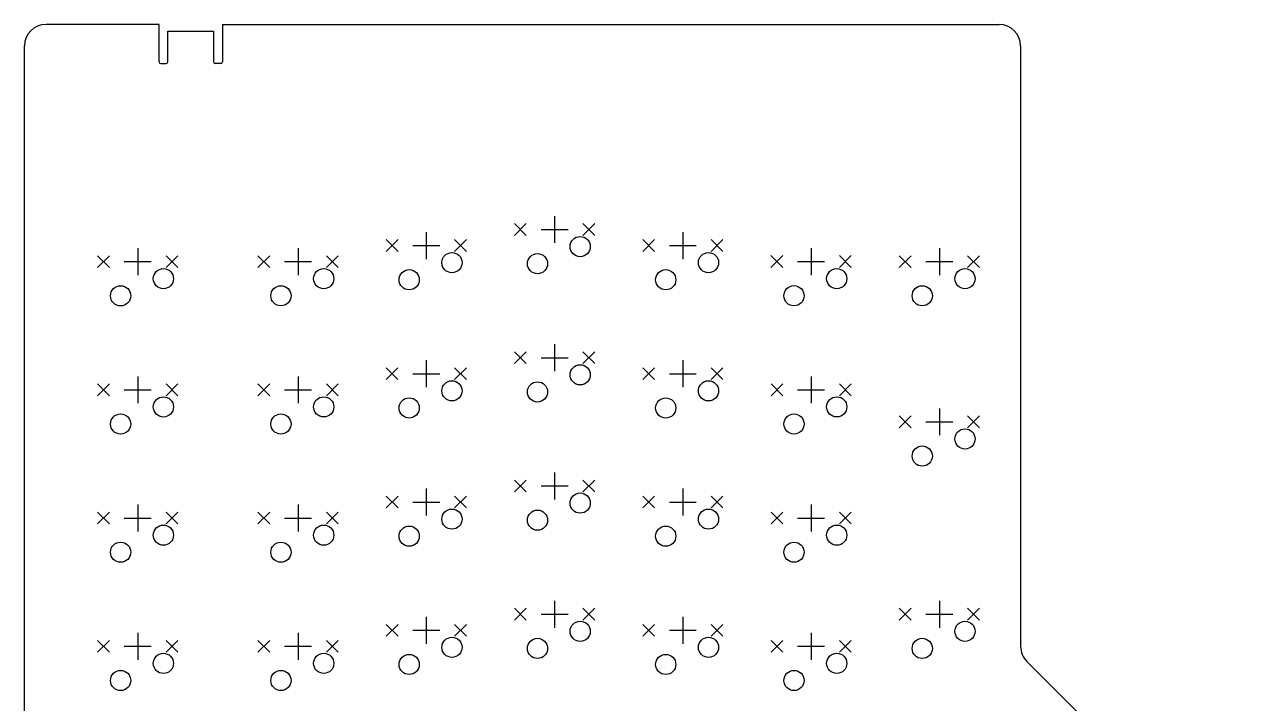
# Model space of a CAD drawing. Extents: x 73 to 259, y -246 to -54.
# Drawn here: x 76.8 to 258.5, y -154.6 to -53.7 of the extents above; entities that cross this region are included whole.
import ezdxf

# ---------------------------------------------------------------- set-up
doc = ezdxf.new("R2010")
doc.units = 0
doc.layers.add('BLACK', color=7, linetype='CONTINUOUS')

msp = doc.modelspace()

# ---------------------------------------------------------------- linework, layer by layer
at = {"layer": 'BLACK', "linetype": 'CONTINUOUS'}
for p, q in [((96.8274, -53.6702), (80.0354, -53.6702)), ((96.8248, -59.2328), (96.8274, -53.6702)), ((106.23, -53.6702), (106.236, -59.2328)), ((106.23, -53.6702), (221.59, -53.6702)), ((98.1202, -54.6862), (104.927, -54.6862)), ((98.1202, -59.2328), (98.1202, -54.6862)), ((104.927, -54.6862), (104.927, -59.2328)), ((76.835, -173.965), (76.835, -56.8706)), ((224.79, -56.8706), (224.792, -146.046)), ((97.0788, -59.4868), (97.8662, -59.4868)), ((105.981, -59.4868), (105.181, -59.4868)), ((149.617, -83.255), (151.367, -85.005)), ((151.367, -83.255), (149.617, -85.005)), ((155.571, -82.1301), (155.571, -86.1301)), ((159.777, -83.255), (161.527, -85.005)), ((161.527, -83.255), (159.777, -85.005)), ((136.521, -84.5151), (136.521, -88.5151)), ((153.571, -84.1301), (157.571, -84.1301)), ((174.621, -84.5151), (174.621, -88.5151)), ((93.66, -86.8975), (93.66, -90.8975)), ((117.471, -86.8963), (117.471, -90.8963)), ((130.567, -85.6399), (132.317, -87.3899)), ((132.317, -85.6399), (130.567, -87.3899)), ((134.521, -86.5151), (138.521, -86.5151)), ((140.727, -85.6399), (142.477, -87.3899)), ((142.477, -85.6399), (140.727, -87.3899)), ((168.667, -85.6399), (170.417, -87.3899)), ((170.417, -85.6399), (168.667, -87.3899)), ((172.621, -86.5151), (176.621, -86.5151)), ((178.827, -85.6399), (180.577, -87.3899)), ((180.577, -85.6399), (178.827, -87.3899)), ((193.668, -86.8926), (193.668, -90.8926)), ((212.721, -86.8963), (212.721, -90.8963)), ((87.705, -88.0212), (89.455, -89.7712)), ((89.455, -88.0212), (87.705, -89.7712)), ((91.66, -88.8975), (95.66, -88.8975)), ((97.865, -88.0225), (99.615, -89.7725)), ((99.615, -88.0225), (97.865, -89.7725)), ((111.517, -88.0212), (113.267, -89.7712)), ((113.267, -88.0212), (111.517, -89.7712)), ((115.471, -88.8963), (119.471, -88.8963)), ((121.677, -88.0212), (123.427, -89.7712)), ((123.427, -88.0212), (121.677, -89.7712)), ((187.714, -88.0175), (189.464, -89.7675)), ((189.464, -88.0175), (187.714, -89.7675)), ((191.668, -88.8926), (195.668, -88.8926)), ((197.874, -88.0175), (199.624, -89.7675)), ((199.624, -88.0175), (197.874, -89.7675)), ((206.767, -88.0212), (208.517, -89.7712)), ((208.517, -88.0212), (206.767, -89.7712)), ((210.721, -88.8963), (214.721, -88.8963)), ((216.927, -88.0212), (218.677, -89.7712)), ((218.677, -88.0212), (216.927, -89.7712)), ((155.571, -101.184), (155.571, -105.184)), ((149.617, -102.309), (151.367, -104.059)), ((151.367, -102.309), (149.617, -104.059)), ((153.571, -103.184), (157.571, -103.184)), ((159.777, -102.309), (161.527, -104.059)), ((161.527, -102.309), (159.777, -104.059)), ((130.564, -104.686), (132.314, -106.436)), ((132.314, -104.686), (130.564, -106.436)), ((136.518, -103.561), (136.518, -107.561)), ((140.724, -104.686), (142.474, -106.436)), ((142.474, -104.686), (140.724, -106.436)), ((168.667, -104.69), (170.417, -106.44)), ((170.417, -104.69), (168.667, -106.44)), ((174.621, -103.565), (174.621, -107.565)), ((178.827, -104.69), (180.577, -106.44)), ((180.577, -104.69), (178.827, -106.44)), ((87.705, -107.072), (89.455, -108.822)), ((89.455, -107.072), (87.705, -108.822)), ((93.66, -105.947), (93.66, -109.947)), ((97.865, -107.072), (99.615, -108.822)), ((99.615, -107.072), (97.865, -108.822)), ((111.517, -107.071), (113.267, -108.821)), ((113.267, -107.071), (111.517, -108.821)), ((117.471, -105.946), (117.471, -109.946)), ((121.677, -107.071), (123.427, -108.821)), ((123.427, -107.071), (121.677, -108.821)), ((134.518, -105.561), (138.518, -105.561)), ((172.621, -105.565), (176.621, -105.565)), ((187.717, -107.071), (189.467, -108.821)), ((189.467, -107.071), (187.717, -108.821)), ((193.671, -105.946), (193.671, -109.946)), ((197.877, -107.071), (199.627, -108.821)), ((199.627, -107.071), (197.877, -108.821)), ((91.66, -107.947), (95.66, -107.947)), ((115.471, -107.946), (119.471, -107.946)), ((191.671, -107.946), (195.671, -107.946)), ((212.721, -110.709), (212.721, -114.709)), ((206.767, -111.834), (208.517, -113.584)), ((208.517, -111.834), (206.767, -113.584)), ((216.927, -111.834), (218.677, -113.584)), ((218.677, -111.834), (216.927, -113.584)), ((210.721, -112.709), (214.721, -112.709)), ((149.617, -121.359), (151.367, -123.109)), ((151.367, -121.359), (149.617, -123.109)), ((155.571, -120.234), (155.571, -124.234)), ((159.777, -121.359), (161.527, -123.109)), ((161.527, -121.359), (159.777, -123.109)), ((136.521, -122.615), (136.521, -126.615)), ((153.571, -122.234), (157.571, -122.234)), ((174.621, -122.615), (174.621, -126.615)), ((93.66, -124.997), (93.66, -128.997)), ((117.471, -124.996), (117.471, -128.996)), ((130.567, -123.74), (132.317, -125.49)), ((132.317, -123.74), (130.567, -125.49)), ((134.521, -124.615), (138.521, -124.615)), ((140.727, -123.74), (142.477, -125.49)), ((142.477, -123.74), (140.727, -125.49)), ((168.667, -123.74), (170.417, -125.49)), ((170.417, -123.74), (168.667, -125.49)), ((172.621, -124.615), (176.621, -124.615)), ((178.827, -123.74), (180.577, -125.49)), ((180.577, -123.74), (178.827, -125.49)), ((193.671, -124.996), (193.671, -128.996)), ((87.705, -126.121), (89.455, -127.871)), ((89.455, -126.121), (87.705, -127.871)), ((91.66, -126.997), (95.66, -126.997)), ((97.865, -126.122), (99.615, -127.872)), ((99.615, -126.122), (97.865, -127.872)), ((111.517, -126.121), (113.267, -127.871)), ((113.267, -126.121), (111.517, -127.871)), ((115.471, -126.996), (119.471, -126.996)), ((121.677, -126.121), (123.427, -127.871)), ((123.427, -126.121), (121.677, -127.871)), ((187.717, -126.121), (189.467, -127.871)), ((189.467, -126.121), (187.717, -127.871)), ((191.671, -126.996), (195.671, -126.996)), ((197.877, -126.121), (199.627, -127.871)), ((199.627, -126.121), (197.877, -127.871)), ((155.571, -139.284), (155.571, -143.284)), ((212.721, -139.284), (212.721, -143.284)), ((136.521, -141.665), (136.521, -145.665)), ((149.617, -140.409), (151.367, -142.159)), ((151.367, -140.409), (149.617, -142.159)), ((153.571, -141.284), (157.571, -141.284)), ((159.777, -140.409), (161.527, -142.159)), ((161.527, -140.409), (159.777, -142.159)), ((174.621, -141.665), (174.621, -145.665)), ((206.767, -140.409), (208.517, -142.159)), ((208.517, -140.409), (206.767, -142.159)), ((210.721, -141.284), (214.721, -141.284)), ((216.927, -140.409), (218.677, -142.159)), ((218.677, -140.409), (216.927, -142.159)), ((130.567, -142.79), (132.317, -144.54)), ((132.317, -142.79), (130.567, -144.54)), ((140.727, -142.79), (142.477, -144.54)), ((142.477, -142.79), (140.727, -144.54)), ((168.667, -142.79), (170.417, -144.54)), ((170.417, -142.79), (168.667, -144.54)), ((178.827, -142.79), (180.577, -144.54)), ((180.577, -142.79), (178.827, -144.54)), ((87.705, -145.172), (89.455, -146.922)), ((89.455, -145.172), (87.705, -146.922)), ((93.66, -144.047), (93.66, -148.047)), ((97.865, -145.172), (99.615, -146.922)), ((99.615, -145.172), (97.865, -146.922)), ((111.517, -145.171), (113.267, -146.921)), ((113.267, -145.171), (111.517, -146.921)), ((117.471, -144.046), (117.471, -148.046)), ((121.677, -145.171), (123.427, -146.921)), ((123.427, -145.171), (121.677, -146.921)), ((134.521, -143.665), (138.521, -143.665)), ((172.621, -143.665), (176.621, -143.665)), ((187.717, -145.171), (189.467, -146.921)), ((189.467, -145.171), (187.717, -146.921)), ((193.671, -144.046), (193.671, -148.046)), ((197.877, -145.171), (199.627, -146.921)), ((199.627, -145.171), (197.877, -146.921)), ((91.66, -146.047), (95.66, -146.047)), ((115.471, -146.046), (119.471, -146.046)), ((191.671, -146.046), (195.671, -146.046)), ((225.73, -148.311), (258.496, -181.077))]:
    msp.add_line(p, q, dxfattribs=at)
at = {"layer": 'BLACK'}
for centre in [(159.381, -86.6701), (140.331, -89.0551), (153.032, -89.21), (178.431, -89.0551), (97.4688, -91.4363), (121.281, -91.4363), (133.982, -91.5949), (172.082, -91.5949), (197.478, -91.4326), (216.531, -91.4363), (91.12, -93.9775), (114.932, -93.9762), (191.129, -93.9725), (210.182, -93.9762), (159.381, -105.724), (140.328, -108.101), (153.032, -108.265), (178.431, -108.105), (97.47, -110.487), (121.281, -110.486), (197.481, -110.486), (133.979, -110.643), (172.082, -110.646), (91.12, -113.027), (114.932, -113.027), (191.132, -113.027), (216.531, -115.249), (210.182, -117.79), (159.381, -124.774), (140.331, -127.155), (153.032, -127.314), (178.431, -127.155), (97.4688, -129.536), (121.281, -129.536), (133.982, -129.695), (172.082, -129.695), (197.481, -129.536), (91.12, -132.077), (114.932, -132.076), (191.132, -132.076), (159.381, -143.824), (216.531, -143.824), (140.331, -146.205), (153.032, -146.365), (178.431, -146.205), (210.182, -146.365), (97.47, -148.587), (121.281, -148.586), (197.481, -148.586), (133.982, -148.746), (172.082, -148.746), (91.12, -151.127), (114.932, -151.127), (191.132, -151.127)]:
    msp.add_circle(centre, 1.5, dxfattribs=at)
for centre, radius, start, end in [((80.0354, -56.8706), 3.2004, 90, 180), ((221.59, -56.8706), 3.2004, 0, 90), ((97.0788, -59.2328), 0.254, 180, 270), ((97.8662, -59.2328), 0.254, -90, 0), ((105.181, -59.2328), 0.254, 180, 270), ((105.981, -59.2328), 0.254, -90, 0), ((227.994, -146.046), 3.202, 180, 225)]:
    msp.add_arc(centre, radius, start, end, dxfattribs=at)

doc.saveas('drawing.dxf')
